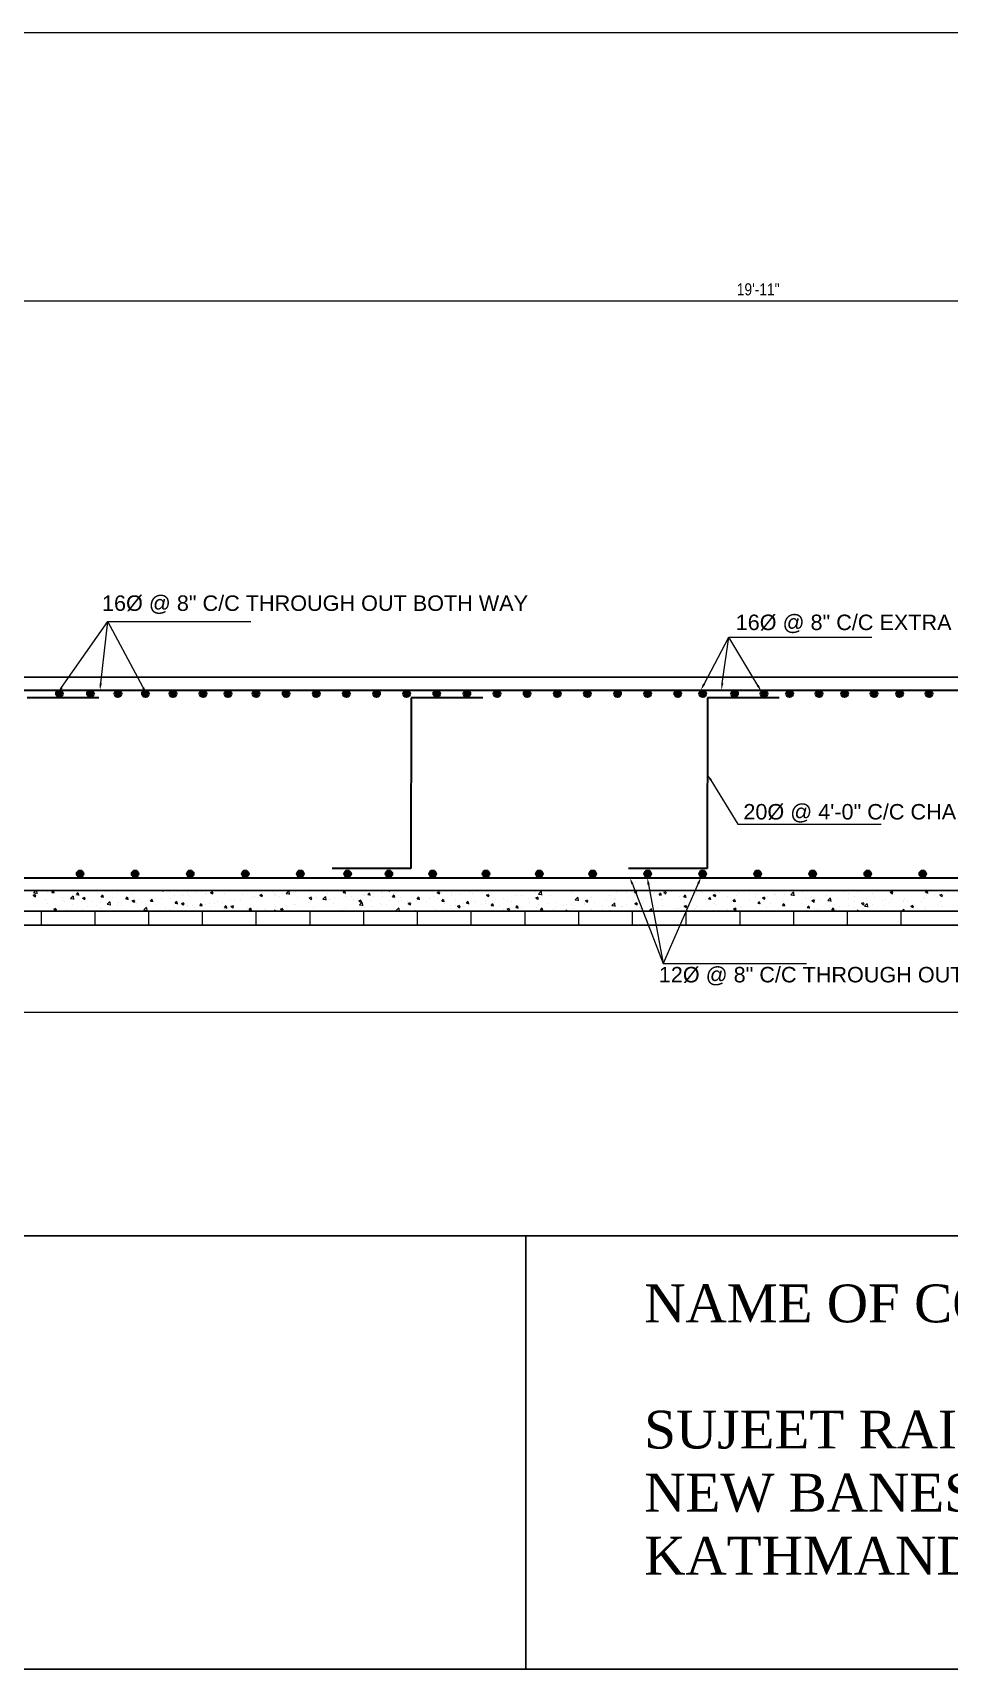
# Model space of a CAD drawing. Header units: inches. Extents: x 57837 to 133168, y 6972 to 27776.
# Drawn here: x 68175 to 68708, y 17931 to 18882 of the extents above; entities that cross this region are included whole.
import ezdxf

# ---------------------------------------------------------------- set-up
doc = ezdxf.new("R2010")
doc.units = ezdxf.units.IN
doc.header["$MEASUREMENT"] = 0
for name, color, linetype, lineweight in [('DIM', 2, 'Continuous', 13), ('HACTH', 153, 'Continuous', 5), ('ROD', 1, 'Continuous', 40), ('rod position', 1, 'Continuous', 30)]:
    doc.layers.add(name, color=color, linetype=linetype, lineweight=lineweight)
doc.layers.add('elevation', color=3, linetype='Continuous')
doc.layers.add('text', color=255, linetype='Continuous')
doc.styles.add('Arial', font='arial.ttf', dxfattribs={"height": 6.5})
doc.styles.get("Standard").update_dxf_attribs({"font": 'ARIALN.TTF', "height": 7})

msp = doc.modelspace()

# ---------------------------------------------------------------- hatches: boundary and pattern name
at = {"layer": 'ROD'}
h = msp.add_hatch(color=5, dxfattribs=at)
h.set_gradient(color1=(0, 0, 255), one_color=1, tint=1, name='SPHERICAL')
h.paths.add_polyline_path([(68192.79, 18498.25, 1), (68188.79, 18498.25, 1)])
h = msp.add_hatch(color=5, dxfattribs=at)
h.set_gradient(color1=(0, 0, 255), one_color=1, tint=1, name='SPHERICAL')
h.paths.add_polyline_path([(68210.79, 18498.25, 1), (68206.79, 18498.25, 1)])
h = msp.add_hatch(color=5, dxfattribs=at)
h.set_gradient(color1=(0, 0, 255), one_color=1, tint=1, name='SPHERICAL')
h.paths.add_polyline_path([(68226.79, 18498.25, 1), (68222.79, 18498.25, 1)])
h = msp.add_hatch(color=5, dxfattribs=at)
h.set_gradient(color1=(0, 0, 255), one_color=1, tint=1, name='SPHERICAL')
h.paths.add_polyline_path([(68242.79, 18498.25, 1), (68238.79, 18498.25, 1)])
h = msp.add_hatch(color=5, dxfattribs=at)
h.set_gradient(color1=(0, 0, 255), one_color=1, tint=1, name='SPHERICAL')
h.paths.add_polyline_path([(68258.79, 18498.25, 1), (68254.79, 18498.25, 1)])
h = msp.add_hatch(color=5, dxfattribs=at)
h.set_gradient(color1=(0, 0, 255), one_color=1, tint=1, name='SPHERICAL')
h.paths.add_polyline_path([(68276.29, 18498.25, 1), (68272.29, 18498.25, 1)])
h = msp.add_hatch(color=5, dxfattribs=at)
h.set_gradient(color1=(0, 0, 255), one_color=1, tint=1, name='SPHERICAL')
h.paths.add_polyline_path([(68290.77, 18498.25, 1), (68286.77, 18498.25, 1)])
h = msp.add_hatch(color=5, dxfattribs=at)
h.set_gradient(color1=(0, 0, 255), one_color=1, tint=1, name='SPHERICAL')
h.paths.add_polyline_path([(68307.06, 18498.25, 1), (68303.06, 18498.25, 1)])
h = msp.add_hatch(color=5, dxfattribs=at)
h.set_gradient(color1=(0, 0, 255), one_color=1, tint=1, name='SPHERICAL')
h.paths.add_polyline_path([(68324.57, 18498.25, 1), (68320.57, 18498.25, 1)])
h = msp.add_hatch(color=5, dxfattribs=at)
h.set_gradient(color1=(0, 0, 255), one_color=1, tint=1, name='SPHERICAL')
h.paths.add_polyline_path([(68342.09, 18498.25, 1), (68338.09, 18498.25, 1)])
h = msp.add_hatch(color=5, dxfattribs=at)
h.set_gradient(color1=(0, 0, 255), one_color=1, tint=1, name='SPHERICAL')
h.paths.add_polyline_path([(68359.61, 18498.25, 1), (68355.61, 18498.25, 1)])
h = msp.add_hatch(color=5, dxfattribs=at)
h.set_gradient(color1=(0, 0, 255), one_color=1, tint=1, name='SPHERICAL')
h.paths.add_polyline_path([(68377.12, 18498.25, 1), (68373.12, 18498.25, 1)])
h = msp.add_hatch(color=5, dxfattribs=at)
h.set_gradient(color1=(0, 0, 255), one_color=1, tint=1, name='SPHERICAL')
h.paths.add_polyline_path([(68394.64, 18498.25, 1), (68390.64, 18498.25, 1)])
h = msp.add_hatch(color=5, dxfattribs=at)
h.set_gradient(color1=(0, 0, 255), one_color=1, tint=1, name='SPHERICAL')
h.paths.add_polyline_path([(68412.16, 18498.25, 1), (68408.16, 18498.25, 1)])
h = msp.add_hatch(color=5, dxfattribs=at)
h.set_gradient(color1=(0, 0, 255), one_color=1, tint=1, name='SPHERICAL')
h.paths.add_polyline_path([(68429.67, 18498.25, 1), (68425.67, 18498.25, 1)])
h = msp.add_hatch(color=5, dxfattribs=at)
h.set_gradient(color1=(0, 0, 255), one_color=1, tint=1, name='SPHERICAL')
h.paths.add_polyline_path([(68447.19, 18498.25, 1), (68443.19, 18498.25, 1)])
h = msp.add_hatch(color=5, dxfattribs=at)
h.set_gradient(color1=(0, 0, 255), one_color=1, tint=1, name='SPHERICAL')
h.paths.add_polyline_path([(68464.71, 18498.25, 1), (68460.71, 18498.25, 1)])
h = msp.add_hatch(color=5, dxfattribs=at)
h.set_gradient(color1=(0, 0, 255), one_color=1, tint=1, name='SPHERICAL')
h.paths.add_polyline_path([(68482.22, 18498.25, 1), (68478.22, 18498.25, 1)])
h = msp.add_hatch(color=5, dxfattribs=at)
h.set_gradient(color1=(0, 0, 255), one_color=1, tint=1, name='SPHERICAL')
h.paths.add_polyline_path([(68499.74, 18498.25, 1), (68495.74, 18498.25, 1)])
h = msp.add_hatch(color=5, dxfattribs=at)
h.set_gradient(color1=(0, 0, 255), one_color=1, tint=1, name='SPHERICAL')
h.paths.add_polyline_path([(68517.25, 18498.25, 1), (68513.25, 18498.25, 1)])
h = msp.add_hatch(color=5, dxfattribs=at)
h.set_gradient(color1=(0, 0, 255), one_color=1, tint=1, name='SPHERICAL')
h.paths.add_polyline_path([(68534.77, 18498.25, 1), (68530.77, 18498.25, 1)])
h = msp.add_hatch(color=5, dxfattribs=at)
h.set_gradient(color1=(0, 0, 255), one_color=1, tint=1, name='SPHERICAL')
h.paths.add_polyline_path([(68552.29, 18498.25, 1), (68548.29, 18498.25, 1)])
h = msp.add_hatch(color=5, dxfattribs=at)
h.set_gradient(color1=(0, 0, 255), one_color=1, tint=1, name='SPHERICAL')
h.paths.add_polyline_path([(68566.77, 18498.25, 1), (68562.77, 18498.25, 1)])
h = msp.add_hatch(color=5, dxfattribs=at)
h.set_gradient(color1=(0, 0, 255), one_color=1, tint=1, name='SPHERICAL')
h.paths.add_polyline_path([(68585.29, 18498.25, 1), (68581.29, 18498.25, 1)])
h = msp.add_hatch(color=5, dxfattribs=at)
h.set_gradient(color1=(0, 0, 255), one_color=1, tint=1, name='SPHERICAL')
h.paths.add_polyline_path([(68602.41, 18498.25, 1), (68598.41, 18498.25, 1)])
h = msp.add_hatch(color=5, dxfattribs=at)
h.set_gradient(color1=(0, 0, 255), one_color=1, tint=1, name='SPHERICAL')
h.paths.add_polyline_path([(68617.29, 18498.25, 1), (68613.29, 18498.25, 1)])
h = msp.add_hatch(color=5, dxfattribs=at)
h.set_gradient(color1=(0, 0, 255), one_color=1, tint=1, name='SPHERICAL')
h.paths.add_polyline_path([(68634.41, 18498.25, 1), (68630.41, 18498.25, 1)])
h = msp.add_hatch(color=5, dxfattribs=at)
h.set_gradient(color1=(0, 0, 255), one_color=1, tint=1, name='SPHERICAL')
h.paths.add_polyline_path([(68649.29, 18498.25, 1), (68645.29, 18498.25, 1)])
h = msp.add_hatch(color=5, dxfattribs=at)
h.set_gradient(color1=(0, 0, 255), one_color=1, tint=1, name='SPHERICAL')
h.paths.add_polyline_path([(68666.41, 18498.25, 1), (68662.41, 18498.25, 1)])
h = msp.add_hatch(color=5, dxfattribs=at)
h.set_gradient(color1=(0, 0, 255), one_color=1, tint=1, name='SPHERICAL')
h.paths.add_polyline_path([(68681.29, 18498.25, 1), (68677.29, 18498.25, 1)])
h = msp.add_hatch(color=5, dxfattribs=at)
h.set_gradient(color1=(0, 0, 255), one_color=1, tint=1, name='SPHERICAL')
h.paths.add_polyline_path([(68698.41, 18498.25, 1), (68694.41, 18498.25, 1)])
h = msp.add_hatch(color=5, dxfattribs=at)
h.set_gradient(color1=(0, 0, 255), one_color=1, tint=1, name='SPHERICAL')
h.paths.add_polyline_path([(68204.79, 18393.48, 1), (68200.79, 18393.48, 1)])
h = msp.add_hatch(color=5, dxfattribs=at)
h.set_gradient(color1=(0, 0, 255), one_color=1, tint=1, name='SPHERICAL')
h.paths.add_polyline_path([(68204.79, 18393.48, 1), (68200.79, 18393.48, 1)])
h = msp.add_hatch(color=5, dxfattribs=at)
h.set_gradient(color1=(0, 0, 255), one_color=1, tint=1, name='SPHERICAL')
h.paths.add_polyline_path([(68236.79, 18393.48, 1), (68232.79, 18393.48, 1)])
h = msp.add_hatch(color=5, dxfattribs=at)
h.set_gradient(color1=(0, 0, 255), one_color=1, tint=1, name='SPHERICAL')
h.paths.add_polyline_path([(68236.79, 18393.48, 1), (68232.79, 18393.48, 1)])
h = msp.add_hatch(color=5, dxfattribs=at)
h.set_gradient(color1=(0, 0, 255), one_color=1, tint=1, name='SPHERICAL')
h.paths.add_polyline_path([(68268.79, 18393.48, 1), (68264.79, 18393.48, 1)])
h = msp.add_hatch(color=5, dxfattribs=at)
h.set_gradient(color1=(0, 0, 255), one_color=1, tint=1, name='SPHERICAL')
h.paths.add_polyline_path([(68300.79, 18393.48, 1), (68296.79, 18393.48, 1)])
h = msp.add_hatch(color=5, dxfattribs=at)
h.set_gradient(color1=(0, 0, 255), one_color=1, tint=1, name='SPHERICAL')
h.paths.add_polyline_path([(68300.79, 18393.48, 1), (68296.79, 18393.48, 1)])
h = msp.add_hatch(color=5, dxfattribs=at)
h.set_gradient(color1=(0, 0, 255), one_color=1, tint=1, name='SPHERICAL')
h.paths.add_polyline_path([(68332.79, 18393.48, 1), (68328.79, 18393.48, 1)])
h = msp.add_hatch(color=5, dxfattribs=at)
h.set_gradient(color1=(0, 0, 255), one_color=1, tint=1, name='SPHERICAL')
h.paths.add_polyline_path([(68332.79, 18393.48, 1), (68328.79, 18393.48, 1)])
h = msp.add_hatch(color=5, dxfattribs=at)
h.set_gradient(color1=(0, 0, 255), one_color=1, tint=1, name='SPHERICAL')
h.paths.add_polyline_path([(68360.29, 18393.48, 1), (68356.29, 18393.48, 1)])
h = msp.add_hatch(color=5, dxfattribs=at)
h.set_gradient(color1=(0, 0, 255), one_color=1, tint=1, name='SPHERICAL')
h.paths.add_polyline_path([(68360.29, 18393.48, 1), (68356.29, 18393.48, 1)])
h = msp.add_hatch(color=5, dxfattribs=at)
h.set_gradient(color1=(0, 0, 255), one_color=1, tint=1, name='SPHERICAL')
h.paths.add_polyline_path([(68384.29, 18393.48, 1), (68380.29, 18393.48, 1)])
h = msp.add_hatch(color=5, dxfattribs=at)
h.set_gradient(color1=(0, 0, 255), one_color=1, tint=1, name='SPHERICAL')
h.paths.add_polyline_path([(68384.29, 18393.48, 1), (68380.29, 18393.48, 1)])
h = msp.add_hatch(color=5, dxfattribs=at)
h.set_gradient(color1=(0, 0, 255), one_color=1, tint=1, name='SPHERICAL')
h.paths.add_polyline_path([(68409.79, 18393.48, 1), (68405.79, 18393.48, 1)])
h = msp.add_hatch(color=5, dxfattribs=at)
h.set_gradient(color1=(0, 0, 255), one_color=1, tint=1, name='SPHERICAL')
h.paths.add_polyline_path([(68409.79, 18393.48, 1), (68405.79, 18393.48, 1)])
h = msp.add_hatch(color=5, dxfattribs=at)
h.set_gradient(color1=(0, 0, 255), one_color=1, tint=1, name='SPHERICAL')
h.paths.add_polyline_path([(68440.79, 18393.48, 1), (68436.79, 18393.48, 1)])
h = msp.add_hatch(color=5, dxfattribs=at)
h.set_gradient(color1=(0, 0, 255), one_color=1, tint=1, name='SPHERICAL')
h.paths.add_polyline_path([(68440.79, 18393.48, 1), (68436.79, 18393.48, 1)])
h = msp.add_hatch(color=5, dxfattribs=at)
h.set_gradient(color1=(0, 0, 255), one_color=1, tint=1, name='SPHERICAL')
h.paths.add_polyline_path([(68471.79, 18393.48, 1), (68467.79, 18393.48, 1)])
h = msp.add_hatch(color=5, dxfattribs=at)
h.set_gradient(color1=(0, 0, 255), one_color=1, tint=1, name='SPHERICAL')
h.paths.add_polyline_path([(68471.79, 18393.48, 1), (68467.79, 18393.48, 1)])
h = msp.add_hatch(color=5, dxfattribs=at)
h.set_gradient(color1=(0, 0, 255), one_color=1, tint=1, name='SPHERICAL')
h.paths.add_polyline_path([(68502.77, 18393.48, 1), (68498.77, 18393.48, 1)])
h = msp.add_hatch(color=5, dxfattribs=at)
h.set_gradient(color1=(0, 0, 255), one_color=1, tint=1, name='SPHERICAL')
h.paths.add_polyline_path([(68534.77, 18393.48, 1), (68530.77, 18393.48, 1)])
h = msp.add_hatch(color=5, dxfattribs=at)
h.set_gradient(color1=(0, 0, 255), one_color=1, tint=1, name='SPHERICAL')
h.paths.add_polyline_path([(68566.77, 18393.48, 1), (68562.77, 18393.48, 1)])
h = msp.add_hatch(color=5, dxfattribs=at)
h.set_gradient(color1=(0, 0, 255), one_color=1, tint=1, name='SPHERICAL')
h.paths.add_polyline_path([(68598.77, 18393.48, 1), (68594.77, 18393.48, 1)])
h = msp.add_hatch(color=5, dxfattribs=at)
h.set_gradient(color1=(0, 0, 255), one_color=1, tint=1, name='SPHERICAL')
h.paths.add_polyline_path([(68630.77, 18393.48, 1), (68626.77, 18393.48, 1)])
h = msp.add_hatch(color=5, dxfattribs=at)
h.set_gradient(color1=(0, 0, 255), one_color=1, tint=1, name='SPHERICAL')
h.paths.add_polyline_path([(68662.77, 18393.48, 1), (68658.77, 18393.48, 1)])
h = msp.add_hatch(color=5, dxfattribs=at)
h.set_gradient(color1=(0, 0, 255), one_color=1, tint=1, name='SPHERICAL')
h.paths.add_polyline_path([(68694.77, 18393.48, 1), (68690.77, 18393.48, 1)])

# ---------------------------------------------------------------- linework, layer by layer
for p, q in [((70517.87, 18183.02), (67637.87, 18183.02)), ((69268.95, 18183.02), (68462.03, 18183.02)), ((68462.03, 18183.02), (68462.03, 17931.09))]:
    msp.add_line(p, q)
at = {"color": 1}
msp.add_line((70517.87, 17931.09), (67637.87, 17931.09), dxfattribs=at)
at = {"layer": 'DIM'}
for p, q in [((70374.39, 18882.41), (67752.73, 18882.41)), ((68127.79, 18726.61), (69076.78, 18726.61)), ((69882.32, 18312.8), (67911.78, 18312.8))]:
    msp.add_line(p, q, dxfattribs=at)
at = {"layer": 'DIM', "lineweight": 13}
for p, q in [((68192.04, 18501.81), (68218.88, 18540.22)), ((68214.76, 18504.23), (68218.88, 18540.22)), ((68239.41, 18501.78), (68218.88, 18540.22)), ((68218.88, 18540.22), (68302.12, 18540.22)), ((68218.88, 18540.22), (68302.12, 18540.22)), ((68218.88, 18540.22), (68302.12, 18540.22)), ((68565.55, 18503.79), (68579.89, 18531.13)), ((68576.17, 18504.21), (68579.89, 18531.13)), ((68596.81, 18502.97), (68579.89, 18531.13)), ((68579.89, 18531.13), (68663.12, 18531.13)), ((68579.89, 18531.13), (68663.12, 18531.13)), ((68579.89, 18531.13), (68663.12, 18531.13)), ((68569.58, 18447.88), (68585.27, 18422.41)), ((68585.27, 18422.41), (68668.51, 18422.41)), ((68523.9, 18387.49), (68541.88, 18341.42)), ((68533.31, 18387.28), (68541.88, 18341.42)), ((68562.2, 18387.82), (68541.88, 18341.42)), ((68541.88, 18341.42), (68625.12, 18341.42)), ((68541.88, 18341.42), (68625.12, 18341.42)), ((68541.88, 18341.42), (68625.12, 18341.42))]:
    msp.add_line(p, q, dxfattribs=at)
for points in [[(68215.43, 18504.15), (68214.31, 18500.25), (68214.1, 18504.3)], [(68566.14, 18503.48), (68563.69, 18500.25), (68564.96, 18504.1)], [(68576.83, 18504.12), (68575.62, 18500.25), (68575.51, 18504.31)], [(68597.39, 18503.31), (68598.87, 18499.54), (68596.24, 18502.62)], [(68192.59, 18501.43), (68189.75, 18498.53), (68191.5, 18502.19)], [(68239.99, 18502.09), (68241.29, 18498.25), (68238.82, 18501.47)], [(68569.01, 18447.53), (68567.48, 18451.29), (68570.15, 18448.23)], [(68523.28, 18387.25), (68522.45, 18391.21), (68524.53, 18387.73)], [(68532.66, 18387.16), (68532.58, 18391.21), (68533.97, 18387.4)], [(68561.59, 18388.08), (68563.81, 18391.48), (68562.81, 18387.55)]]:
    msp.add_solid(points, dxfattribs=at)
at = {"layer": 'elevation'}
for p, q in [((69044.78, 18507.73), (68159.79, 18507.73)), ((67907.78, 18383.73), (69886.32, 18383.73)), ((67907.78, 18383.73), (69886.32, 18383.73)), ((69886.31, 18371.73), (67907.78, 18371.73)), ((69886.32, 18371.73), (67907.78, 18371.73)), ((67907.78, 18363.73), (69886.32, 18363.73))]:
    msp.add_line(p, q, dxfattribs=at)
at = {"layer": 'HACTH', "lineweight": 0}
for p, q in [((68175.51, 18381.03), (68176.91, 18381.56)), ((68175.51, 18381.03), (68176.5, 18380.35)), ((68175.82, 18382.45), (68177.05, 18383.73)), ((68175.82, 18382.45), (68177.6, 18382.17)), ((68176, 18383.42), (68176, 18383.42)), ((68176.66, 18379.97), (68177.06, 18381.18)), ((68177.76, 18381.83), (68177.53, 18383.73)), ((68184.07, 18383.03), (68184.07, 18383.03)), ((68186.32, 18382.64), (68187.24, 18383.73)), ((68186.32, 18382.64), (68187.52, 18382.54)), ((68187.67, 18382.16), (68187.44, 18383.41)), ((68192.41, 18379.66), (68192.41, 18379.66)), ((68197.17, 18379.14), (68198.73, 18380.76)), ((68199.1, 18378.52), (68198.88, 18380.42)), ((68199.99, 18380.66), (68199.99, 18380.66)), ((68200.67, 18381.39), (68201.63, 18382.54)), ((68200.67, 18381.39), (68201.86, 18381.28)), ((68202.02, 18380.9), (68201.79, 18382.15)), ((68204.25, 18379.42), (68205.65, 18379.96)), ((68205.4, 18378.37), (68205.81, 18379.58)), ((68212.62, 18382.32), (68212.62, 18382.32)), ((68214.58, 18380.56), (68214.58, 18380.56)), ((68215.01, 18380.13), (68215.98, 18381.28)), ((68215.01, 18380.13), (68216.21, 18380.03)), ((68216.36, 18379.65), (68216.13, 18380.9)), ((68217.63, 18382.98), (68217.63, 18382.98)), ((68224.68, 18381.84), (68224.68, 18381.84)), ((68229.36, 18378.88), (68230.32, 18380.03)), ((68230.71, 18378.39), (68230.48, 18379.64)), ((68233.49, 18381.5), (68233.49, 18381.5)), ((68235.07, 18383.34), (68235.07, 18383.34)), ((68244.04, 18383.61), (68244.04, 18383.61)), ((68245.15, 18383.5), (68245.15, 18383.5)), ((68250.6, 18383.73), (68250.79, 18383.6)), ((68250.95, 18383.22), (68251.12, 18383.73)), ((68254.72, 18383.16), (68254.72, 18383.16)), ((68257.78, 18381.07), (68257.78, 18381.07)), ((68261.61, 18381.11), (68261.61, 18381.11)), ((68262.79, 18381.73), (68262.79, 18381.73)), ((68265.4, 18382.71), (68265.4, 18382.71)), ((68265.59, 18380.87), (68265.59, 18380.87)), ((68270.36, 18382.73), (68270.36, 18382.73)), ((68273.27, 18383.11), (68273.27, 18383.11)), ((68275.86, 18382.28), (68275.86, 18382.28)), ((68276.07, 18382.26), (68276.07, 18382.26)), ((68278.54, 18382.67), (68279.94, 18383.21)), ((68278.54, 18382.67), (68279.54, 18382)), ((68279.69, 18381.62), (68280.1, 18382.83)), ((68285.96, 18383.56), (68285.96, 18383.56)), ((68286.75, 18381.81), (68286.75, 18381.81)), ((68297.42, 18381.36), (68297.42, 18381.36)), ((68302.95, 18379.82), (68302.95, 18379.82)), ((68303.88, 18383.59), (68303.88, 18383.59)), ((68304.24, 18380.12), (68304.24, 18380.12)), ((68306.37, 18379.81), (68306.37, 18379.81)), ((68307.28, 18381.07), (68308.69, 18381.61)), ((68307.28, 18381.07), (68308.28, 18380.4)), ((68307.95, 18380.48), (68307.95, 18380.48)), ((68308.1, 18380.91), (68308.1, 18380.91)), ((68308.43, 18380.02), (68308.84, 18381.23)), ((68314.56, 18383.14), (68314.56, 18383.14)), ((68315.53, 18381.48), (68315.53, 18381.48)), ((68315.9, 18382.12), (68315.9, 18382.12)), ((68316.47, 18381.09), (68316.47, 18381.09)), ((68318.78, 18380.45), (68318.78, 18380.45)), ((68322.59, 18382.07), (68324.14, 18383.69)), ((68322.59, 18382.07), (68324.36, 18381.79)), ((68324.52, 18381.45), (68324.3, 18383.35)), ((68325.24, 18382.69), (68325.24, 18382.69)), ((68326.86, 18382.59), (68326.86, 18382.59)), ((68328.16, 18383.14), (68328.16, 18383.14)), ((68329.45, 18380), (68329.45, 18380)), ((68335.91, 18382.24), (68335.91, 18382.24)), ((68336.03, 18379.47), (68337.43, 18380.01)), ((68337.18, 18378.41), (68337.58, 18379.62)), ((68340.13, 18379.55), (68340.13, 18379.55)), ((68342.69, 18383.39), (68342.63, 18383.73)), ((68343.93, 18378.76), (68345.49, 18380.38)), ((68345.86, 18378.14), (68345.64, 18380.04)), ((68346.59, 18381.79), (68346.59, 18381.79)), ((68355.69, 18382.63), (68356.62, 18383.73)), ((68355.69, 18382.63), (68356.89, 18382.52)), ((68357.04, 18382.14), (68356.81, 18383.39)), ((68357.27, 18381.34), (68357.27, 18381.34)), ((68357.38, 18380.12), (68357.38, 18380.12)), ((68360.69, 18380.23), (68360.69, 18380.23)), ((68367.64, 18381.53), (68367.64, 18381.53)), ((68367.94, 18380.89), (68367.94, 18380.89)), ((68370.04, 18381.37), (68371, 18382.52)), ((68370.04, 18381.37), (68371.23, 18381.27)), ((68371.38, 18380.88), (68371.15, 18382.14)), ((68373.32, 18381.89), (68373.32, 18381.89)), ((68373.39, 18380.2), (68373.39, 18380.2)), ((68377.75, 18382.81), (68377.75, 18382.81)), ((68378.33, 18382.55), (68378.33, 18382.55)), ((68378.62, 18380.43), (68378.62, 18380.43)), ((68382.44, 18383.73), (68382.57, 18383.65)), ((68382.72, 18383.26), (68382.88, 18383.73)), ((68384.38, 18380.12), (68385.34, 18381.27)), ((68384.38, 18380.12), (68385.58, 18380.01)), ((68385.06, 18382.2), (68385.06, 18382.2)), ((68385.73, 18379.63), (68385.5, 18380.88)), ((68385.9, 18383.55), (68385.9, 18383.55)), ((68389.3, 18379.98), (68389.3, 18379.98)), ((68398.73, 18378.86), (68399.69, 18380.01)), ((68400.07, 18378.37), (68399.84, 18379.63)), ((68401.51, 18379.81), (68401.51, 18379.81)), ((68408.26, 18380.34), (68408.26, 18380.34)), ((68410.32, 18382.71), (68411.72, 18383.25)), ((68410.32, 18382.71), (68411.31, 18382.04)), ((68411.46, 18381.66), (68411.87, 18382.87)), ((68413.18, 18381.81), (68413.18, 18381.81)), ((68418.49, 18380.64), (68418.49, 18380.64)), ((68418.65, 18381.84), (68418.65, 18381.84)), ((68423.49, 18381.3), (68423.49, 18381.3)), ((68428.92, 18383.24), (68428.92, 18383.24)), ((68431.07, 18382.3), (68431.07, 18382.3)), ((68439.06, 18381.11), (68440.46, 18381.65)), ((68439.06, 18381.11), (68440.05, 18380.44)), ((68440.21, 18380.06), (68440.61, 18381.27)), ((68455.81, 18380.82), (68455.81, 18380.82)), ((68459.43, 18380.77), (68459.43, 18380.77)), ((68467.47, 18382.82), (68467.47, 18382.82)), ((68467.8, 18379.51), (68469.2, 18380.05)), ((68468.66, 18380.05), (68468.66, 18380.05)), ((68468.95, 18378.46), (68469.36, 18379.67)), ((68469.35, 18381.69), (68470.91, 18383.31)), ((68469.35, 18381.69), (68471.13, 18381.41)), ((68469.54, 18382.05), (68469.54, 18382.05)), ((68471.28, 18381.07), (68471.06, 18382.97)), ((68476.23, 18381.05), (68476.23, 18381.05)), ((68479.92, 18383.55), (68479.92, 18383.55)), ((68488.86, 18382.71), (68488.86, 18382.71)), ((68490.69, 18378.38), (68492.25, 18380)), ((68492.62, 18377.76), (68492.4, 18379.66)), ((68493.87, 18383.37), (68493.87, 18383.37)), ((68500.05, 18379.58), (68500.05, 18379.58)), ((68510.44, 18381.08), (68510.44, 18381.08)), ((68512.06, 18383.38), (68512, 18383.73)), ((68514.28, 18383.73), (68514.34, 18383.69)), ((68514.5, 18383.31), (68514.64, 18383.73)), ((68520.71, 18382.49), (68520.71, 18382.49)), ((68521.39, 18379.8), (68521.39, 18379.8)), ((68524.96, 18380.9), (68524.96, 18380.9)), ((68525.06, 18382.61), (68526, 18383.73)), ((68525.06, 18382.61), (68526.25, 18382.51)), ((68526.41, 18382.12), (68526.17, 18383.38)), ((68534.03, 18381.46), (68534.03, 18381.46)), ((68536.63, 18382.9), (68536.63, 18382.9)), ((68539.03, 18382.12), (68539.03, 18382.12)), ((68539.4, 18381.36), (68540.37, 18382.5)), ((68539.4, 18381.36), (68540.6, 18381.25)), ((68540.75, 18380.87), (68540.52, 18382.12)), ((68542.09, 18382.76), (68543.49, 18383.3)), ((68542.09, 18382.76), (68543.09, 18382.09)), ((68543.24, 18381.71), (68543.65, 18382.91)), ((68546.61, 18383.12), (68546.61, 18383.12)), ((68551.22, 18380.02), (68551.22, 18380.02)), ((68553.08, 18380.51), (68553.08, 18380.51)), ((68553.34, 18383.44), (68553.34, 18383.44)), ((68553.75, 18380.1), (68554.71, 18381.25)), ((68553.75, 18380.1), (68554.94, 18380)), ((68555.1, 18379.61), (68554.87, 18380.87)), ((68561.33, 18381.3), (68561.33, 18381.3)), ((68564.01, 18382.99), (68564.01, 18382.99)), ((68564.75, 18382.51), (68564.75, 18382.51)), ((68568.09, 18378.85), (68569.06, 18379.99)), ((68569.44, 18378.36), (68569.21, 18379.61)), ((68570.83, 18381.16), (68572.23, 18381.69)), ((68570.83, 18381.16), (68571.83, 18380.49)), ((68571.71, 18382.8), (68571.71, 18382.8)), ((68571.98, 18380.1), (68572.39, 18381.31)), ((68574.69, 18382.53), (68574.69, 18382.53)), ((68579.19, 18380.21), (68579.19, 18380.21)), ((68584.2, 18380.87), (68584.2, 18380.87)), ((68585.37, 18382.08), (68585.37, 18382.08)), ((68591.77, 18381.87), (68591.77, 18381.87)), ((68596.04, 18381.63), (68596.04, 18381.63)), ((68599.58, 18379.55), (68600.98, 18380.09)), ((68599.58, 18379.55), (68600.57, 18378.88)), ((68600.72, 18378.5), (68601.13, 18379.71)), ((68602.23, 18380.33), (68602.23, 18380.33)), ((68604.4, 18383.53), (68604.4, 18383.53)), ((68606.72, 18381.18), (68606.72, 18381.18)), ((68607.38, 18381.52), (68607.38, 18381.52)), ((68612.5, 18381.74), (68612.5, 18381.74)), ((68616.11, 18381.31), (68617.67, 18382.93)), ((68616.11, 18381.31), (68617.89, 18381.03)), ((68617.4, 18380.73), (68617.4, 18380.73)), ((68618.04, 18380.69), (68617.82, 18382.59)), ((68619.04, 18383.52), (68619.04, 18383.52)), ((68622.6, 18383.02), (68622.6, 18383.02)), ((68628.07, 18380.28), (68628.07, 18380.28)), ((68629.36, 18379.62), (68629.36, 18379.62)), ((68636.93, 18380.62), (68636.93, 18380.62)), ((68637.46, 18378), (68639.01, 18379.62)), ((68638.75, 18379.83), (68638.75, 18379.83)), ((68646.12, 18383.73), (68646.12, 18383.73)), ((68646.27, 18383.35), (68646.4, 18383.73)), ((68649.56, 18382.28), (68649.56, 18382.28)), ((68653.11, 18380.55), (68653.11, 18380.55)), ((68654.57, 18382.94), (68654.57, 18382.94)), ((68663.5, 18382.05), (68663.5, 18382.05)), ((68664.87, 18379.6), (68664.87, 18379.6)), ((68673.77, 18383.46), (68673.77, 18383.46)), ((68673.87, 18382.8), (68675.27, 18383.34)), ((68673.87, 18382.8), (68674.86, 18382.13)), ((68675.01, 18381.75), (68675.42, 18382.96)), ((68676.53, 18381.6), (68676.53, 18381.6)), ((68681.43, 18383.36), (68681.36, 18383.73)), ((68688.2, 18383.6), (68688.2, 18383.6)), ((68694.02, 18379.58), (68694.02, 18379.58)), ((68694.42, 18382.59), (68695.38, 18383.73)), ((68694.43, 18382.59), (68695.62, 18382.49)), ((68694.73, 18381.03), (68694.73, 18381.03)), ((68695.77, 18382.11), (68695.54, 18383.36)), ((68699.74, 18381.69), (68699.74, 18381.69)), ((68702.61, 18381.2), (68704.01, 18381.74)), ((68702.61, 18381.2), (68703.6, 18380.53)), ((68703.76, 18380.15), (68704.16, 18381.36)), ((68704.29, 18380.99), (68704.29, 18380.99)), ((68704.65, 18381.21), (68704.65, 18381.21)), ((68707.31, 18382.69), (68707.31, 18382.69)), ((68182.46, 18378.39), (68182.46, 18378.39)), ((68183.82, 18376.37), (68183.82, 18376.37)), ((68186.83, 18373.49), (68186.83, 18373.49)), ((68187.15, 18371.78), (68187.15, 18371.78)), ((68187.41, 18379), (68187.41, 18379)), ((68187.45, 18372.97), (68188.85, 18373.51)), ((68187.45, 18372.97), (68188.44, 18372.3)), ((68188.6, 18371.92), (68189, 18373.13)), ((68193.14, 18377.94), (68193.14, 18377.94)), ((68193.92, 18377.65), (68193.92, 18377.65)), ((68194.73, 18372.77), (68194.73, 18372.77)), ((68197.17, 18379.14), (68198.95, 18378.86)), ((68198.5, 18375.49), (68198.5, 18375.49)), ((68203.82, 18377.49), (68203.82, 18377.49)), ((68204.07, 18372.49), (68204.07, 18372.49)), ((68204.25, 18379.42), (68205.25, 18378.75)), ((68204.31, 18379.15), (68204.31, 18379.15)), ((68207.36, 18374.44), (68207.36, 18374.44)), ((68210.16, 18377.49), (68210.16, 18377.49)), ((68212.37, 18375.09), (68212.37, 18375.09)), ((68214.34, 18373.9), (68214.34, 18373.9)), ((68214.49, 18377.03), (68214.49, 18377.03)), ((68214.95, 18373.1), (68214.95, 18373.1)), ((68217.13, 18371.73), (68217.59, 18371.91)), ((68218.51, 18375.83), (68220.07, 18377.45)), ((68218.51, 18375.83), (68220.29, 18375.55)), ((68219.94, 18376.09), (68219.94, 18376.09)), ((68220.44, 18375.21), (68220.22, 18377.11)), ((68221.83, 18379.49), (68221.83, 18379.49)), ((68224.44, 18375.18), (68224.44, 18375.18)), ((68225.17, 18376.58), (68225.17, 18376.58)), ((68226.62, 18375.1), (68226.62, 18375.1)), ((68229.36, 18378.88), (68230.55, 18378.77)), ((68232.57, 18377.75), (68232.57, 18377.75)), ((68233, 18377.82), (68234.4, 18378.36)), ((68233, 18377.82), (68233.99, 18377.15)), ((68234.14, 18376.77), (68234.55, 18377.98)), ((68234.83, 18376.68), (68234.83, 18376.68)), ((68235.85, 18376.13), (68235.85, 18376.13)), ((68237.58, 18378.41), (68237.58, 18378.41)), ((68238.28, 18377.1), (68238.28, 18377.1)), ((68239.86, 18372.52), (68241.42, 18374.14)), ((68239.86, 18372.52), (68241.64, 18372.24)), ((68241.79, 18371.9), (68241.57, 18373.8)), ((68243.7, 18377.62), (68244.67, 18378.77)), ((68243.7, 18377.62), (68244.9, 18377.52)), ((68245.05, 18377.14), (68244.82, 18378.39)), ((68245.1, 18378.09), (68245.1, 18378.09)), ((68245.15, 18379.41), (68245.15, 18379.41)), ((68246.52, 18375.68), (68246.52, 18375.68)), ((68249.94, 18379.11), (68249.94, 18379.11)), ((68252.52, 18373.19), (68252.52, 18373.19)), ((68254.96, 18372.71), (68254.96, 18372.71)), ((68255.2, 18379.37), (68255.2, 18379.37)), ((68257.2, 18375.23), (68257.2, 18375.23)), ((68257.53, 18373.85), (68257.53, 18373.85)), ((68257.58, 18372.11), (68257.58, 18372.11)), ((68258.05, 18376.37), (68259.01, 18377.52)), ((68258.05, 18376.37), (68259.24, 18376.26)), ((68259.4, 18375.88), (68259.17, 18377.13)), ((68261.74, 18376.22), (68263.14, 18376.76)), ((68261.74, 18376.22), (68262.73, 18375.55)), ((68262.89, 18375.17), (68263.29, 18376.38)), ((68265.1, 18374.84), (68265.1, 18374.84)), ((68265.34, 18374.21), (68265.34, 18374.21)), ((68267.88, 18374.78), (68267.88, 18374.78)), ((68269.25, 18374.11), (68269.25, 18374.11)), ((68272.39, 18375.11), (68273.36, 18376.26)), ((68272.39, 18375.11), (68273.59, 18375.01)), ((68273.74, 18374.63), (68273.51, 18375.88)), ((68275.61, 18375.62), (68275.61, 18375.62)), ((68277.73, 18376.51), (68277.73, 18376.51)), ((68278.55, 18374.33), (68278.55, 18374.33)), ((68280.91, 18376.11), (68280.91, 18376.11)), ((68282.74, 18377.16), (68282.74, 18377.16)), ((68285.71, 18376.9), (68285.71, 18376.9)), ((68286.74, 18373.86), (68287.7, 18375.01)), ((68286.74, 18373.86), (68287.93, 18373.75)), ((68288.09, 18373.37), (68287.86, 18374.62)), ((68289.23, 18373.88), (68289.23, 18373.88)), ((68290.32, 18378.16), (68290.32, 18378.16)), ((68290.48, 18374.62), (68291.88, 18375.16)), ((68290.48, 18374.62), (68291.48, 18373.95)), ((68291.63, 18373.57), (68292.03, 18374.77)), ((68292.57, 18378.11), (68292.57, 18378.11)), ((68295.86, 18371.74), (68295.86, 18371.74)), ((68296.1, 18378.4), (68296.1, 18378.4)), ((68297.69, 18371.94), (68297.69, 18371.94)), ((68299.91, 18373.43), (68299.91, 18373.43)), ((68301.08, 18372.6), (68302.05, 18373.75)), ((68301.08, 18372.6), (68302.28, 18372.5)), ((68302.43, 18372.12), (68302.2, 18373.37)), ((68302.69, 18372.6), (68302.69, 18372.6)), ((68306.13, 18373.15), (68306.13, 18373.15)), ((68310.27, 18373.59), (68310.27, 18373.59)), ((68310.58, 18372.97), (68310.58, 18372.97)), ((68315.75, 18371.73), (68316.39, 18372.5)), ((68316.23, 18374.43), (68316.23, 18374.43)), ((68316.62, 18371.73), (68316.55, 18372.11)), ((68319.22, 18373.02), (68320.62, 18373.55)), ((68319.22, 18373.02), (68320.22, 18372.35)), ((68320.37, 18371.96), (68320.78, 18373.17)), ((68321.26, 18372.52), (68321.26, 18372.52)), ((68322.9, 18375.26), (68322.9, 18375.26)), ((68326.62, 18375.93), (68326.62, 18375.93)), ((68326.74, 18372.19), (68326.74, 18372.19)), ((68327.9, 18375.91), (68327.9, 18375.91)), ((68331.93, 18372.07), (68331.93, 18372.07)), ((68335.48, 18376.91), (68335.48, 18376.91)), ((68336.03, 18379.47), (68337.02, 18378.8)), ((68336.89, 18377.34), (68336.89, 18377.34)), ((68338.4, 18374.19), (68338.4, 18374.19)), ((68343.93, 18378.76), (68345.71, 18378.48)), ((68346.74, 18371.96), (68346.74, 18371.96)), ((68346.99, 18378.62), (68346.99, 18378.62)), ((68348.11, 18378.57), (68348.11, 18378.57)), ((68348.79, 18371.73), (68349.37, 18371.95)), ((68350.07, 18376.19), (68350.07, 18376.19)), ((68350.81, 18379.1), (68350.81, 18379.1)), ((68353.12, 18379.23), (68353.12, 18379.23)), ((68354.86, 18371.8), (68354.86, 18371.8)), ((68355.43, 18372.34), (68355.43, 18372.34)), ((68357.13, 18373.46), (68357.13, 18373.46)), ((68361.48, 18378.65), (68361.48, 18378.65)), ((68361.73, 18378.19), (68361.73, 18378.19)), ((68364.77, 18377.87), (68366.17, 18378.4)), ((68364.77, 18377.87), (68365.76, 18377.19)), ((68365.28, 18375.45), (68366.83, 18377.07)), ((68365.28, 18375.45), (68367.05, 18375.17)), ((68365.92, 18376.81), (68366.32, 18378.02)), ((68366.52, 18373.8), (68366.52, 18373.8)), ((68367.21, 18374.83), (68366.99, 18376.73)), ((68367.4, 18374.87), (68367.4, 18374.87)), ((68368.06, 18374.01), (68368.06, 18374.01)), ((68372.16, 18378.2), (68372.16, 18378.2)), ((68373.07, 18374.67), (68373.07, 18374.67)), ((68377.5, 18376.15), (68377.5, 18376.15)), ((68378.19, 18375.8), (68378.19, 18375.8)), ((68380.64, 18375.66), (68380.64, 18375.66)), ((68382.84, 18377.75), (68382.84, 18377.75)), ((68386.62, 18372.14), (68388.18, 18373.76)), ((68386.62, 18372.14), (68388.4, 18371.86)), ((68387.89, 18377.65), (68387.89, 18377.65)), ((68388.53, 18371.73), (68388.33, 18373.42)), ((68389.85, 18377.81), (68389.85, 18377.81)), ((68393.27, 18377.33), (68393.27, 18377.33)), ((68393.51, 18377.3), (68393.51, 18377.3)), ((68393.51, 18376.26), (68394.91, 18376.8)), ((68393.51, 18376.26), (68394.51, 18375.59)), ((68394.66, 18375.21), (68395.07, 18376.42)), ((68397.92, 18372.4), (68397.92, 18372.4)), ((68398.16, 18379.06), (68398.16, 18379.06)), ((68398.28, 18377.98), (68398.28, 18377.98)), ((68398.73, 18378.86), (68399.92, 18378.76)), ((68399.97, 18379.53), (68399.97, 18379.53)), ((68404.19, 18376.85), (68404.19, 18376.85)), ((68405.86, 18378.98), (68405.86, 18378.98)), ((68408.02, 18373.68), (68408.02, 18373.68)), ((68409.15, 18372.81), (68409.15, 18372.81)), ((68410.65, 18379.08), (68410.65, 18379.08)), ((68413.07, 18377.61), (68414.04, 18378.76)), ((68413.07, 18377.61), (68414.27, 18377.5)), ((68413.22, 18372.76), (68413.22, 18372.76)), ((68414.42, 18377.12), (68414.19, 18378.37)), ((68414.87, 18376.39), (68414.87, 18376.39)), ((68418.23, 18373.42), (68418.23, 18373.42)), ((68418.41, 18375.18), (68418.41, 18375.18)), ((68420.82, 18374.81), (68420.82, 18374.81)), ((68421.32, 18378.63), (68421.32, 18378.63)), ((68422.26, 18374.66), (68423.66, 18375.2)), ((68422.26, 18374.66), (68423.25, 18373.99)), ((68423.4, 18373.61), (68423.81, 18374.82)), ((68425.54, 18375.94), (68425.54, 18375.94)), ((68425.81, 18374.41), (68425.81, 18374.41)), ((68427.42, 18376.35), (68428.38, 18377.5)), ((68427.42, 18376.35), (68428.61, 18376.25)), ((68428.76, 18375.86), (68428.53, 18377.12)), ((68428.68, 18376.59), (68428.68, 18376.59)), ((68432, 18378.18), (68432, 18378.18)), ((68432.48, 18376.81), (68432.48, 18376.81)), ((68436.22, 18375.49), (68436.22, 18375.49)), ((68438.44, 18376.08), (68438.44, 18376.08)), ((68438.78, 18377.87), (68438.78, 18377.87)), ((68441.76, 18375.1), (68442.73, 18376.25)), ((68441.76, 18375.1), (68442.96, 18374.99)), ((68442.68, 18377.73), (68442.68, 18377.73)), ((68443.11, 18374.61), (68442.88, 18375.86)), ((68443.44, 18376.73), (68443.44, 18376.73)), ((68444.14, 18378.82), (68444.14, 18378.82)), ((68446.89, 18375.04), (68446.89, 18375.04)), ((68448.92, 18372.71), (68448.92, 18372.71)), ((68449.17, 18379.37), (68449.17, 18379.37)), ((68451, 18373.06), (68452.4, 18373.6)), ((68451, 18373.06), (68451.99, 18372.39)), ((68451.02, 18377.73), (68451.02, 18377.73)), ((68452.15, 18372.01), (68452.55, 18373.22)), ((68453.35, 18377.28), (68453.35, 18377.28)), ((68456.11, 18373.84), (68457.07, 18374.99)), ((68456.11, 18373.84), (68457.3, 18373.74)), ((68457.45, 18373.35), (68457.22, 18374.61)), ((68457.57, 18374.59), (68457.57, 18374.59)), ((68459.19, 18374.12), (68459.19, 18374.12)), ((68463.39, 18372.17), (68463.39, 18372.17)), ((68463.65, 18379.39), (68463.65, 18379.39)), ((68464.03, 18376.83), (68464.03, 18376.83)), ((68467.8, 18379.51), (68468.8, 18378.84)), ((68468.25, 18374.14), (68468.25, 18374.14)), ((68469.29, 18375.4), (68469.29, 18375.4)), ((68470.45, 18372.59), (68471.42, 18373.74)), ((68470.45, 18372.59), (68471.65, 18372.48)), ((68470.97, 18373.16), (68470.97, 18373.16)), ((68471.8, 18372.1), (68471.57, 18373.35)), ((68474.71, 18376.37), (68474.71, 18376.37)), ((68478.31, 18372.89), (68478.31, 18372.89)), ((68478.92, 18373.69), (68478.92, 18373.69)), ((68479.68, 18376.9), (68479.68, 18376.9)), ((68480.45, 18371.73), (68481.14, 18372)), ((68483.6, 18374.83), (68483.6, 18374.83)), ((68485.13, 18371.73), (68485.76, 18372.48)), ((68485.38, 18375.92), (68485.38, 18375.92)), ((68485.98, 18371.73), (68485.91, 18372.1)), ((68488.61, 18375.49), (68488.61, 18375.49)), ((68489.6, 18373.24), (68489.6, 18373.24)), ((68489.95, 18378.3), (68489.95, 18378.3)), ((68489.97, 18374.89), (68489.97, 18374.89)), ((68490.69, 18378.38), (68492.47, 18378.1)), ((68496.06, 18375.47), (68496.06, 18375.47)), ((68496.18, 18376.48), (68496.18, 18376.48)), ((68496.54, 18377.91), (68497.95, 18378.45)), ((68496.54, 18377.91), (68497.54, 18377.24)), ((68497.69, 18376.86), (68498.1, 18378.07)), ((68499.81, 18372.93), (68499.81, 18372.93)), ((68500.28, 18372.79), (68500.28, 18372.79)), ((68501.64, 18376.89), (68501.64, 18376.89)), ((68506.43, 18372.5), (68506.43, 18372.5)), ((68506.74, 18375.02), (68506.74, 18375.02)), ((68508.81, 18378.15), (68508.81, 18378.15)), ((68510.2, 18374.43), (68510.2, 18374.43)), ((68510.95, 18372.33), (68510.95, 18372.33)), ((68512.04, 18375.07), (68513.6, 18376.69)), ((68512.04, 18375.07), (68513.82, 18374.79)), ((68513.3, 18378.89), (68513.3, 18378.89)), ((68513.97, 18374.45), (68513.75, 18376.35)), ((68513.82, 18378.8), (68513.82, 18378.8)), ((68516.13, 18371.91), (68516.13, 18371.91)), ((68517.41, 18374.57), (68517.41, 18374.57)), ((68518.09, 18374.5), (68518.09, 18374.5)), ((68520.46, 18375.83), (68520.46, 18375.83)), ((68521.63, 18371.88), (68521.63, 18371.88)), ((68525.29, 18376.31), (68526.69, 18376.85)), ((68525.29, 18376.31), (68526.28, 18375.64)), ((68526.44, 18375.25), (68526.84, 18376.46)), ((68528.09, 18374.12), (68528.09, 18374.12)), ((68528.76, 18373.58), (68528.76, 18373.58)), ((68529.76, 18376.51), (68529.76, 18376.51)), ((68530.57, 18377.11), (68530.57, 18377.11)), ((68533.38, 18371.76), (68534.94, 18373.38)), ((68533.38, 18371.76), (68533.55, 18371.73)), ((68533.77, 18374.24), (68533.77, 18374.24)), ((68535.25, 18371.73), (68535.09, 18373.04)), ((68538.77, 18373.67), (68538.77, 18373.67)), ((68540.71, 18371.96), (68540.71, 18371.96)), ((68540.95, 18378.61), (68540.95, 18378.61)), ((68541.35, 18375.23), (68541.35, 18375.23)), ((68541.42, 18378.51), (68541.42, 18378.51)), ((68549.44, 18373.22), (68549.44, 18373.22)), ((68550.98, 18373.36), (68550.98, 18373.36)), ((68553.98, 18376.9), (68553.98, 18376.9)), ((68554.03, 18374.71), (68555.43, 18375.24)), ((68554.03, 18374.71), (68555.02, 18374.03)), ((68555.18, 18373.65), (68555.58, 18374.86)), ((68558.98, 18377.55), (68558.98, 18377.55)), ((68560.12, 18372.77), (68560.12, 18372.77)), ((68560.72, 18373.51), (68560.72, 18373.51)), ((68561.08, 18374.65), (68561.08, 18374.65)), ((68566.56, 18378.55), (68566.56, 18378.55)), ((68568.09, 18378.85), (68569.29, 18378.74)), ((68570.8, 18372.31), (68570.8, 18372.31)), ((68571.47, 18376.14), (68571.47, 18376.14)), ((68572.39, 18375.51), (68572.39, 18375.51)), ((68573.93, 18372.33), (68573.93, 18372.33)), ((68578.93, 18372.99), (68578.93, 18372.99)), ((68581.47, 18371.86), (68581.47, 18371.86)), ((68581.74, 18377.55), (68581.74, 18377.55)), ((68582.44, 18377.59), (68583.4, 18378.74)), ((68582.44, 18377.59), (68583.63, 18377.49)), ((68582.77, 18373.1), (68584.17, 18373.64)), ((68582.77, 18373.1), (68583.77, 18372.43)), ((68583.79, 18377.1), (68583.56, 18378.36)), ((68583.92, 18372.05), (68584.33, 18373.26)), ((68584.05, 18377.51), (68584.05, 18377.51)), ((68586.51, 18373.98), (68586.51, 18373.98)), ((68591.6, 18372.18), (68591.6, 18372.18)), ((68591.84, 18378.83), (68591.84, 18378.83)), ((68595.71, 18379.52), (68595.71, 18379.52)), ((68596.78, 18376.34), (68597.75, 18377.48)), ((68596.78, 18376.34), (68597.98, 18376.23)), ((68598.13, 18375.85), (68597.9, 18377.1)), ((68599.14, 18375.65), (68599.14, 18375.65)), ((68601.99, 18373.67), (68601.99, 18373.67)), ((68604.15, 18376.3), (68604.15, 18376.3)), ((68611.13, 18375.08), (68612.09, 18376.23)), ((68611.13, 18375.08), (68612.32, 18374.98)), ((68611.72, 18377.3), (68611.72, 18377.3)), ((68612.12, 18371.73), (68612.92, 18372.04)), ((68612.48, 18374.59), (68612.25, 18375.85)), ((68612.25, 18375.08), (68612.25, 18375.08)), ((68622.36, 18376.36), (68622.36, 18376.36)), ((68624.1, 18371.74), (68624.1, 18371.74)), ((68624.35, 18378.97), (68624.35, 18378.97)), ((68625.47, 18373.83), (68626.44, 18374.97)), ((68625.47, 18373.83), (68626.67, 18373.72)), ((68626.82, 18373.34), (68626.59, 18374.59)), ((68628.32, 18377.95), (68629.72, 18378.49)), ((68628.32, 18377.95), (68629.31, 18377.28)), ((68629.47, 18376.9), (68629.87, 18378.11)), ((68629.88, 18373.59), (68629.88, 18373.59)), ((68631.67, 18372.73), (68631.67, 18372.73)), ((68632.74, 18377.86), (68632.74, 18377.86)), ((68637.46, 18378), (68639.23, 18377.72)), ((68639.39, 18377.38), (68639.17, 18379.28)), ((68639.82, 18372.57), (68640.78, 18373.72)), ((68639.82, 18372.57), (68641.01, 18372.47)), ((68641.17, 18372.08), (68640.94, 18373.34)), ((68641.54, 18375.59), (68641.54, 18375.59)), ((68642.77, 18372.61), (68642.77, 18372.61)), ((68643.01, 18379.27), (68643.01, 18379.27)), ((68644.3, 18374.4), (68644.3, 18374.4)), ((68649.31, 18375.06), (68649.31, 18375.06)), ((68649.43, 18379.38), (68649.43, 18379.38)), ((68652.87, 18373.89), (68652.87, 18373.89)), ((68653.21, 18377.59), (68653.21, 18377.59)), ((68654.51, 18371.73), (68655.13, 18372.46)), ((68655.35, 18371.73), (68655.28, 18372.08)), ((68656.88, 18376.05), (68656.88, 18376.05)), ((68657.06, 18376.35), (68658.46, 18376.89)), ((68657.06, 18376.35), (68658.06, 18375.68)), ((68658, 18373.2), (68658, 18373.2)), ((68658.21, 18375.3), (68658.62, 18376.51)), ((68658.8, 18374.69), (68660.36, 18376.31)), ((68658.8, 18374.69), (68660.58, 18374.41)), ((68660.1, 18378.93), (68660.1, 18378.93)), ((68660.73, 18374.07), (68660.51, 18375.97)), ((68663.26, 18375.39), (68663.26, 18375.39)), ((68669.52, 18377.72), (68669.52, 18377.72)), ((68669.66, 18375.2), (68669.66, 18375.2)), ((68670.78, 18378.47), (68670.78, 18378.47)), ((68673.53, 18376.8), (68673.53, 18376.8)), ((68674.52, 18378.37), (68674.52, 18378.37)), ((68680.48, 18371.73), (68681.7, 18373)), ((68681.33, 18377.21), (68681.33, 18377.21)), ((68681.45, 18378.02), (68681.45, 18378.02)), ((68681.96, 18371.73), (68681.86, 18372.66)), ((68682.1, 18379.37), (68682.1, 18379.37)), ((68683.63, 18378.08), (68683.63, 18378.08)), ((68685.8, 18374.75), (68687.21, 18375.29)), ((68685.8, 18374.75), (68686.8, 18374.08)), ((68686.95, 18373.7), (68687.36, 18374.91)), ((68689.47, 18373.15), (68689.47, 18373.15)), ((68692.13, 18377.57), (68692.13, 18377.57)), ((68692.99, 18379.21), (68692.99, 18379.21)), ((68693.77, 18372.92), (68693.77, 18372.92)), ((68694.47, 18373.81), (68694.47, 18373.81)), ((68700.63, 18372.21), (68700.63, 18372.21)), ((68702.05, 18374.8), (68702.05, 18374.8)), ((68702.81, 18377.12), (68702.81, 18377.12)), ((68704.04, 18374.33), (68704.04, 18374.33))]:
    msp.add_line(p, q, dxfattribs=at)
at = {"layer": 'HACTH', "color": 3}
for p, q in [((68180.24, 18363.73), (68180.24, 18371.73)), ((68211.49, 18363.73), (68211.49, 18371.73)), ((68242.74, 18363.73), (68242.74, 18371.73)), ((68273.99, 18363.73), (68273.99, 18371.73)), ((68305.24, 18363.73), (68305.24, 18371.73)), ((68336.49, 18363.73), (68336.49, 18371.73)), ((68367.74, 18363.73), (68367.74, 18371.73)), ((68398.99, 18363.73), (68398.99, 18371.73)), ((68430.24, 18363.73), (68430.24, 18371.73)), ((68461.49, 18363.73), (68461.49, 18371.73)), ((68492.74, 18363.73), (68492.74, 18371.73)), ((68523.99, 18363.73), (68523.99, 18371.73)), ((68555.24, 18363.73), (68555.24, 18371.73)), ((68586.49, 18363.73), (68586.49, 18371.73)), ((68617.74, 18363.73), (68617.74, 18371.73)), ((68648.99, 18363.73), (68648.99, 18371.73)), ((68680.24, 18363.73), (68680.24, 18371.73))]:
    msp.add_line(p, q, dxfattribs=at)
at = {"layer": 'rod position'}
for p, q in [((67912.79, 18500.25), (69881.37, 18500.25)), ((67912.79, 18391.21), (69881.37, 18391.21))]:
    msp.add_line(p, q, dxfattribs=at)
at = {"layer": 'rod position', "color": 4}
for p, q in [((68213.74, 18495.83), (68172.04, 18495.83)), ((68395.19, 18495.83), (68395.08, 18396.65)), ((68436.9, 18495.83), (68395.19, 18495.83)), ((68567.53, 18495.83), (68567.41, 18396.65)), ((68609.23, 18495.83), (68567.53, 18495.83)), ((68395.08, 18396.65), (68349.26, 18396.65)), ((68567.41, 18396.65), (68521.6, 18396.65))]:
    msp.add_line(p, q, dxfattribs=at)
at = {"layer": 'rod position'}
for centre in [(68190.79, 18498.25), (68208.79, 18498.25), (68224.79, 18498.25), (68240.79, 18498.25), (68256.79, 18498.25), (68274.29, 18498.25), (68288.77, 18498.25), (68305.06, 18498.25), (68322.57, 18498.25), (68340.09, 18498.25), (68357.61, 18498.25), (68375.12, 18498.25), (68392.64, 18498.25), (68410.16, 18498.25), (68427.67, 18498.25), (68445.19, 18498.25), (68462.71, 18498.25), (68480.22, 18498.25), (68497.74, 18498.25), (68515.25, 18498.25), (68532.77, 18498.25), (68550.29, 18498.25), (68564.77, 18498.25), (68583.29, 18498.25), (68600.41, 18498.25), (68615.29, 18498.25), (68632.41, 18498.25), (68647.29, 18498.25), (68664.41, 18498.25), (68679.29, 18498.25), (68696.41, 18498.25), (68202.79, 18393.48), (68202.79, 18393.48), (68234.79, 18393.48), (68234.79, 18393.48), (68266.79, 18393.48), (68298.79, 18393.48), (68298.79, 18393.48), (68330.79, 18393.48), (68330.79, 18393.48), (68358.29, 18393.48), (68358.29, 18393.48), (68382.29, 18393.48), (68382.29, 18393.48), (68407.79, 18393.48), (68407.79, 18393.48), (68438.79, 18393.48), (68438.79, 18393.48), (68469.79, 18393.48), (68469.79, 18393.48), (68500.77, 18393.48), (68532.77, 18393.48), (68564.77, 18393.48), (68596.77, 18393.48), (68628.77, 18393.48), (68660.77, 18393.48), (68692.77, 18393.48)]:
    msp.add_circle(centre, 2, dxfattribs=at)

# ---------------------------------------------------------------- texts
at = {"insert": (68530.78, 18154.77), "char_height": 22, "width": 733.0288, "attachment_point": 1}
msp.add_mtext('{\\fTimes New Roman|b0|i0|c0|p18;NAME OF CONSULTANT:\\P\\PSUJEET RAI AND ASSOCIATES\\PNEW BANESHWOR\\PKATHMANDU}', dxfattribs=at)
at = {"layer": 'DIM'}
msp.add_text('19\'-11"', height=7, dxfattribs=at).set_placement((68584.6, 18729.74))
at = {"layer": 'text', "color": 3, "style": 'Arial'}
for s, p in [('16Ø @ 8" C/C THROUGH OUT BOTH WAY', (68215.51, 18546.32)), ('16Ø @ 8" C/C EXTRA BAR BOTHQWAY', (68583.96, 18535.16)), ('20Ø @ 4\'-0" C/C CHAIRS', (68588.42, 18425.06)), ('12Ø @ 8" C/C THROUGH OUT BOTH WAY', (68539.25, 18330.37))]:
    msp.add_text(s, height=9, rotation=360, dxfattribs=at).set_placement(p)

doc.saveas('drawing.dxf')
